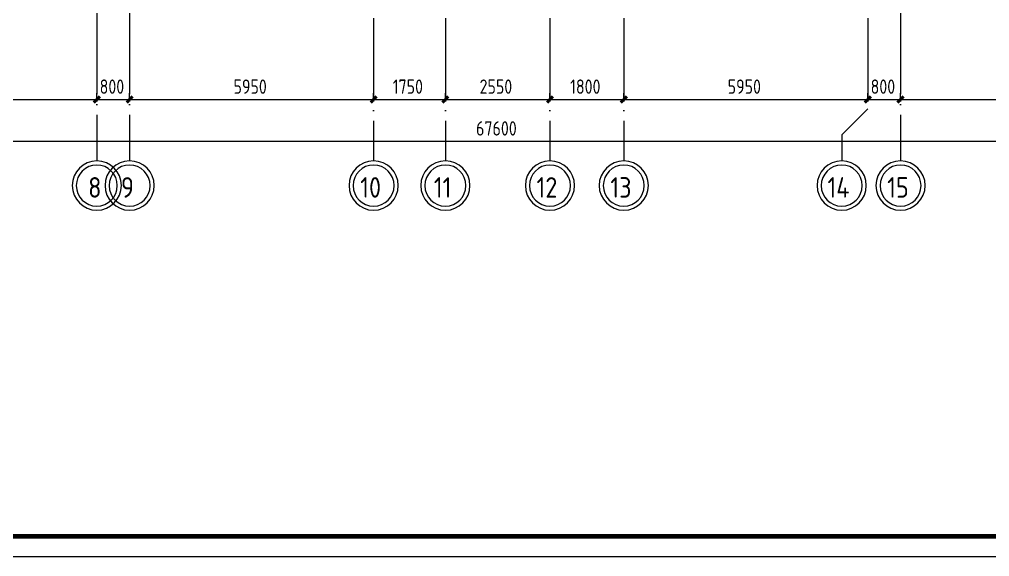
# Model space of a CAD drawing. Header units: millimetres. Extents: x -325553 to 627452, y -28539 to 738858.
# Drawn here: x -42603 to -18945, y 126850 to 139935 of the extents above; entities that cross this region are included whole.
import ezdxf

# ---------------------------------------------------------------- set-up
doc = ezdxf.new("R2010")
doc.units = ezdxf.units.MM
doc.linetypes.add('ADSK_Линия сетки', pattern=[25, 20, -2.5, 0, -2.5])
doc.layers.add('000_доп.МДУ', color=7, linetype='Continuous')
for name, color, linetype, lineweight in [('Оси', 252, 'Continuous', 9), ('ОФ_рамка', 8, 'Continuous', 60), ('Размеры', 7, 'Continuous', 9)]:
    doc.layers.add(name, color=color, linetype=linetype, lineweight=lineweight)
doc.styles.add('GOST Common_2', font='', dxfattribs={"width": 0.9, "height": 250})
doc.styles.add('GOST Common_4', font='', dxfattribs={"height": 7})
doc.styles.get('GOST Common_2').set_extended_font_data('GOST type B')
doc.styles.get('GOST Common_4').set_extended_font_data('GOST 2.304 type A')

# ---------------------------------------------------------------- blocks, each defined once
blk = doc.blocks.new('А0')
at = {"layer": 'ОФ_рамка', "color": 0, "linetype": 'Continuous', "ltscale": 100}
blk.add_lwpolyline([(224168, -393217), (340568, -393217)], dxfattribs=at)
at = {"layer": 'ОФ_рамка', "color": 0, "linetype": 'Continuous', "lineweight": 5, "ltscale": 100}
blk.add_lwpolyline([(222168, -393717), (341068, -393717)], dxfattribs=at)
blk = doc.blocks.new('1 этаж')
at = {"layer": 'Оси', "color": 251, "linetype": 'ADSK_Линия сетки', "ltscale": 100, "true_color": 0x636466}
for p, q in [((-34706, 32207), (-34706, -33770)), ((-32956, 32207), (-32956, -33770)), ((-30406, 32207), (-30406, -33770)), ((-28606, 32207), (-28606, -33770)), ((-22656, 32207), (-22656, -32500)), ((-41456, -2644), (-41456, -33770)), ((-40656, -2644), (-40656, -33770)), ((-21856, -2644), (-21856, -33770))]:
    blk.add_line(p, q, dxfattribs=at)
at = {"layer": 'Оси', "color": 251, "ltscale": 100, "true_color": 0x636466}
for p, q in [((-22656, -32500), (-23291, -33135)), ((-23291, -33135), (-23291, -33770))]:
    blk.add_line(p, q, dxfattribs=at)
at = {"layer": 'Оси', "color": 251, "lineweight": 20, "true_color": 0x636466}
for centre, radius, start, end in [((-41456, -34370), 600, 0, 180), ((-40656, -34370), 600, 0, 180), ((-34706, -34370), 600, 0, 180), ((-32956, -34370), 600, 0, 180), ((-30406, -34370), 600, 0, 180), ((-28606, -34370), 600, 0, 180), ((-23291, -34370), 600, 0, 180), ((-21856, -34370), 600, 0, 180), ((-41456, -34370), 500, 0, 180), ((-40656, -34370), 500, 0, 180), ((-34706, -34370), 500, 0, 180), ((-32956, -34370), 500, 0, 180), ((-30406, -34370), 500, 0, 180), ((-28606, -34370), 500, 0, 180), ((-23291, -34370), 500, 0, 180), ((-21856, -34370), 500, 0, 180), ((-41456, -34370), 600, 180, 0), ((-41456, -34370), 500, 180, 0), ((-40656, -34370), 600, 180, 0), ((-40656, -34370), 500, 180, 0), ((-34706, -34370), 600, 180, 0), ((-34706, -34370), 500, 180, 0), ((-32956, -34370), 600, 180, 0), ((-32956, -34370), 500, 180, 0), ((-30406, -34370), 600, 180, 0), ((-30406, -34370), 500, 180, 0), ((-28606, -34370), 600, 180, 0), ((-28606, -34370), 500, 180, 0), ((-23291, -34370), 600, 180, 0), ((-23291, -34370), 500, 180, 0), ((-21856, -34370), 600, 180, 0), ((-21856, -34370), 500, 180, 0)]:
    blk.add_arc(centre, radius, start, end, dxfattribs=at)
at = {"layer": 'Размеры', "color": 251, "lineweight": 20, "true_color": 0x636466}
for p, q in [((-41456, -32273), (-41456, -32123)), ((-41456, -32273), (-41456, -32123)), ((-40656, -32273), (-40656, -32123)), ((-40656, -32273), (-40656, -32123)), ((-34706, -32273), (-34706, -32123)), ((-34706, -32273), (-34706, -32123)), ((-32956, -32273), (-32956, -32123)), ((-32956, -32273), (-32956, -32123)), ((-30406, -32273), (-30406, -32123)), ((-30406, -32273), (-30406, -32123)), ((-28606, -32273), (-28606, -32123)), ((-28606, -32273), (-28606, -32123)), ((-22656, -32273), (-22656, -32123)), ((-22656, -32273), (-22656, -32123)), ((-21856, -32273), (-21856, -32123)), ((-21856, -32273), (-21856, -32123)), ((-46656, -32273), (-41456, -32273)), ((-41456, -32273), (-41456, -32323)), ((-41456, -32273), (-40656, -32273)), ((-41456, -32273), (-41456, -32323)), ((-40656, -32273), (-40656, -32323)), ((-40656, -32273), (-34706, -32273)), ((-40656, -32273), (-40656, -32323)), ((-34706, -32273), (-34706, -32323)), ((-34706, -32273), (-32956, -32273)), ((-34706, -32273), (-34706, -32323)), ((-32956, -32273), (-32956, -32323)), ((-32956, -32273), (-30406, -32273)), ((-32956, -32273), (-32956, -32323)), ((-30406, -32273), (-30406, -32323)), ((-30406, -32273), (-28606, -32273)), ((-30406, -32273), (-30406, -32323)), ((-28606, -32273), (-28606, -32323)), ((-28606, -32273), (-22656, -32273)), ((-28606, -32273), (-28606, -32323)), ((-22656, -32273), (-22656, -32323)), ((-22656, -32273), (-21856, -32273)), ((-22656, -32273), (-22656, -32323)), ((-21856, -32273), (-21856, -32323)), ((-21856, -32273), (-16656, -32273)), ((-21856, -32273), (-21856, -32323)), ((-65606, -33291), (2294, -33291))]:
    blk.add_line(p, q, dxfattribs=at)
at = {"layer": 'Размеры', "color": 251, "lineweight": 40, "true_color": 0x636466}
for p, q in [((-41456, -32273), (-41527, -32343)), ((-41456, -32273), (-41527, -32343)), ((-41456, -32273), (-41385, -32202)), ((-41456, -32273), (-41385, -32202)), ((-40656, -32273), (-40727, -32343)), ((-40656, -32273), (-40727, -32343)), ((-40656, -32273), (-40585, -32202)), ((-40656, -32273), (-40585, -32202)), ((-34706, -32273), (-34777, -32343)), ((-34706, -32273), (-34777, -32343)), ((-34706, -32273), (-34635, -32202)), ((-34706, -32273), (-34635, -32202)), ((-32956, -32273), (-33027, -32343)), ((-32956, -32273), (-33027, -32343)), ((-32956, -32273), (-32885, -32202)), ((-32956, -32273), (-32885, -32202)), ((-30406, -32273), (-30477, -32343)), ((-30406, -32273), (-30477, -32343)), ((-30406, -32273), (-30335, -32202)), ((-30406, -32273), (-30335, -32202)), ((-28606, -32273), (-28677, -32343)), ((-28606, -32273), (-28677, -32343)), ((-28606, -32273), (-28535, -32202)), ((-28606, -32273), (-28535, -32202)), ((-22656, -32273), (-22727, -32343)), ((-22656, -32273), (-22727, -32343)), ((-22656, -32273), (-22585, -32202)), ((-22656, -32273), (-22585, -32202)), ((-21856, -32273), (-21927, -32343)), ((-21856, -32273), (-21927, -32343)), ((-21856, -32273), (-21785, -32202)), ((-21856, -32273), (-21785, -32202))]:
    blk.add_line(p, q, dxfattribs=at)
at = {"layer": 'Оси', "color": 251, "true_color": 0x636466, "style": 'GOST Common_2', "width": 0.9}
for s, p in [('8', (-41667, -34665)), ('9', (-40867, -34665)), ('10', (-35033, -34665)), ('11', (-33238, -34665)), ('12', (-30733, -34665)), ('13', (-28933, -34665)), ('14', (-23639, -34665)), ('15', (-22183, -34665))]:
    blk.add_text(s, height=500, dxfattribs=at).set_placement(p)
at = {"layer": 'Размеры', "color": 251, "lineweight": 20, "true_color": 0x636466, "char_height": 350, "attachment_point": 1, "line_spacing_factor": 1.022761, "style": 'GOST Common_4'}
for s, insert, width in [('800', (-41387, -31785), 794.69), ('5950', (-38122, -31785), 1059.58), ('1750', (-34239, -31785), 980.83), ('2550', (-32122, -31785), 1059.58), ('1800', (-29914, -31785), 980.83), ('5950', (-26072, -31785), 1059.58), ('800', (-22587, -31785), 794.69), ('67600', (-32208, -32803), 1324.48)]:
    blk.add_mtext(s, dxfattribs=dict(at, insert=insert, width=width))

msp = doc.modelspace()

# ---------------------------------------------------------------- block references
at = {"layer": '000_доп.МДУ', "color": 7, "lineweight": 0}
msp.add_blockref('1 этаж', (740.6, 170258), dxfattribs=at)
at = {"layer": 'ОФ_рамка', "color": 0, "lineweight": -2}
msp.add_blockref('А0', (-308860.9, 520566.6), dxfattribs=at)

doc.saveas('drawing.dxf')
